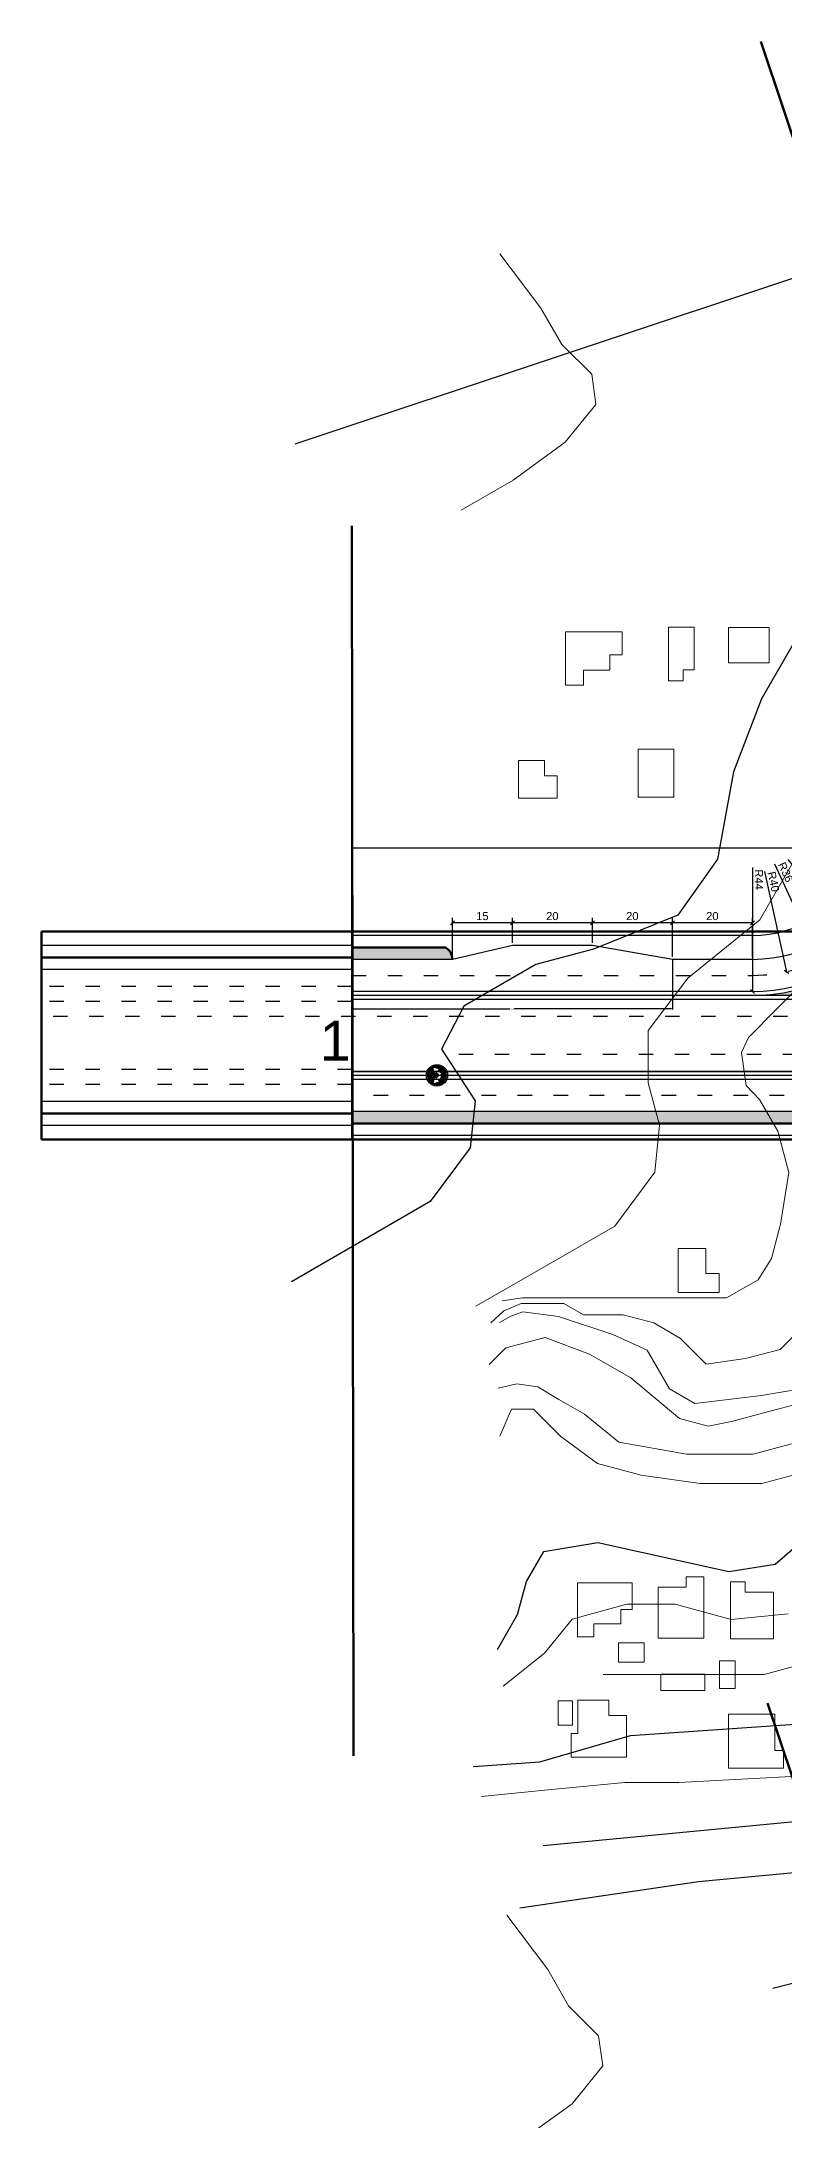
# Model space of a CAD drawing. Header units: millimetres. Extents: x -2825 to 30098, y -1816 to 5947.
# Drawn here: x -783 to -597, y 5409 to 5928 of the extents above; entities that cross this region are included whole.
import ezdxf

# ---------------------------------------------------------------- set-up
doc = ezdxf.new("R2010")
doc.units = ezdxf.units.MM
doc.linetypes.add('ACAD_ISO03W100', pattern=[30, 12, -18])
for name, color, linetype in [('1 Вісь', 90, 'Continuous'), ('Дорожні знаки', 7, 'Continuous'), ('Розмітка', 7, 'ACAD_ISO03W100')]:
    doc.layers.add(name, color=color, linetype=linetype)
for name, color, linetype, lineweight in [('Дор. Розм.', 7, 'Continuous', 50), ('Забудова', 40, 'Continuous', 40), ('Текст', 7, 'Continuous', 20), ('Червоні лінії', 10, 'Continuous', 53)]:
    doc.layers.add(name, color=color, linetype=linetype, lineweight=lineweight)
doc.layers.add('Озелення', color=7, linetype='Continuous', true_color=0x9fff80)
doc.styles.get("Standard").update_dxf_attribs({"font": 'arial.ttf'})
doc.dimstyles.new('ISO-25', dxfattribs={"dimtxt": 2, "dimasz": 1, "dimexe": 1.25, "dimexo": 0.625, "dimtad": 3, "dimtxsty": 'Standard', "dimblk": 'OBLIQUE', "dimcen": 2.5, "dimadec": 0, "dimazin": 0, "dimtfac": 1, "dimtmove": 1, "dimatfit": 3, "dimfxl": 1, "dimarcsym": 0})
doc.dimstyles.get("Standard").update_dxf_attribs({"dimtxt": 0.18, "dimasz": 0.18, "dimexe": 0.18, "dimexo": 0.0625, "dimgap": 0.09, "dimtad": 0, "dimtih": 1, "dimtoh": 1, "dimdec": 4, "dimzin": 0, "dimdsep": 46, "dimtxsty": 'Standard', "dimcen": 0.09, "dimadec": 0, "dimazin": 0, "dimtfac": 1, "dimtdec": 4, "dimtofl": 0, "dimtmove": 0, "dimatfit": 3, "dimfxl": 1, "dimtolj": 1, "dimtzin": 0, "dimarcsym": 0})

# ---------------------------------------------------------------- blocks, each defined once
blk = doc.blocks.new('_Oblique')
at = {"color": 0, "linetype": 'ByBlock', "lineweight": -2}
blk.add_line((-0.5, -0.5), (0.5, 0.5), dxfattribs=at)
blk = doc.blocks.new('*D607')
at = {"layer": 'Defpoints', "color": 0, "transparency": 16777216}
for p in [(-605.35, 5735), (-590.35, 5702.27)]:
    blk.add_point(p, dxfattribs=at)
at = {"layer": 'Текст', "color": 0, "lineweight": -2, "transparency": 16777216}
blk.add_line((-599.78, 5722.85), (-590.35, 5702.27), dxfattribs=at)
at = {"layer": 'Текст', "color": 0, "lineweight": -2, "transparency": 16777216, "rotation": 294.6184373356507}
blk.add_blockref('_Oblique', (-590.35, 5702.27), dxfattribs=at)
at = {"layer": 'Текст', "color": 0, "transparency": 16777216, "insert": (-597.03, 5720.8), "char_height": 2, "attachment_point": 5, "rotation": 294.6184}
blk.add_mtext('R36', dxfattribs=at)
blk = doc.blocks.new('*D569')
at = {"layer": 'Defpoints', "color": 0, "transparency": 16777216}
for p in [(-605.35, 5735), (-584.62, 5709.32)]:
    blk.add_point(p, dxfattribs=at)
at = {"layer": 'Текст', "color": 0, "lineweight": -2, "transparency": 16777216}
blk.add_line((-596.46, 5723.99), (-584.62, 5709.32), dxfattribs=at)
at = {"layer": 'Текст', "color": 0, "lineweight": -2, "transparency": 16777216, "rotation": 308.9170952604947}
blk.add_blockref('_Oblique', (-584.62, 5709.32), dxfattribs=at)
at = {"layer": 'Текст', "color": 0, "transparency": 16777216, "insert": (-593.29, 5722.68), "char_height": 2, "attachment_point": 5, "rotation": 308.9171}
blk.add_mtext('R33', dxfattribs=at)
blk = doc.blocks.new('*D608')
at = {"layer": 'Defpoints', "color": 0, "transparency": 16777216}
for p in [(-605.35, 5735), (-581.2, 5717.2)]:
    blk.add_point(p, dxfattribs=at)
at = {"layer": 'Текст', "color": 0, "lineweight": -2, "transparency": 16777216}
blk.add_line((-593.11, 5725.98), (-581.2, 5717.2), dxfattribs=at)
at = {"layer": 'Текст', "color": 0, "lineweight": -2, "transparency": 16777216, "rotation": 323.6066083389485}
blk.add_blockref('_Oblique', (-581.2, 5717.2), dxfattribs=at)
at = {"layer": 'Текст', "color": 0, "transparency": 16777216, "insert": (-589.71, 5725.52), "char_height": 2, "attachment_point": 5, "rotation": 323.6066}
blk.add_mtext('R30', dxfattribs=at)
blk = doc.blocks.new('*D609')
at = {"layer": 'Defpoints', "color": 0, "transparency": 16777216}
for p in [(-605.35, 5735), (-596.83, 5695.92)]:
    blk.add_point(p, dxfattribs=at)
at = {"layer": 'Текст', "color": 0, "lineweight": -2, "transparency": 16777216}
blk.add_line((-602.3, 5721), (-596.83, 5695.92), dxfattribs=at)
at = {"layer": 'Текст', "color": 0, "lineweight": -2, "transparency": 16777216, "rotation": 282.2976313158235}
blk.add_blockref('_Oblique', (-596.83, 5695.92), dxfattribs=at)
at = {"layer": 'Текст', "color": 0, "transparency": 16777216, "insert": (-600.05, 5718.41), "char_height": 2, "attachment_point": 5, "rotation": 282.2976}
blk.add_mtext('R40', dxfattribs=at)
blk = doc.blocks.new('*D610')
at = {"layer": 'Defpoints', "color": 0, "transparency": 16777216}
for p in [(-605.35, 5735), (-605.3, 5691)]:
    blk.add_point(p, dxfattribs=at)
at = {"layer": 'Текст', "color": 0, "lineweight": -2, "transparency": 16777216}
blk.add_line((-605.33, 5721.95), (-605.3, 5691), dxfattribs=at)
at = {"layer": 'Текст', "color": 0, "lineweight": -2, "transparency": 16777216, "rotation": 270.0694549991725}
blk.add_blockref('_Oblique', (-605.3, 5691), dxfattribs=at)
at = {"layer": 'Текст', "color": 0, "transparency": 16777216, "insert": (-603.7, 5718.94), "char_height": 2, "attachment_point": 5, "rotation": 270.0695}
blk.add_mtext('R44', dxfattribs=at)
blk = doc.blocks.new('*D589')
at = {"layer": 'Defpoints', "color": 0, "transparency": 16777216}
for p in [(-625.35, 5708.15), (-625.35, 5699), (-605.35, 5699)]:
    blk.add_point(p, dxfattribs=at)
at = {"layer": 'Дор. Розм.', "color": 0, "lineweight": -2, "transparency": 16777216}
for p, q in [((-625.35, 5699.62), (-625.35, 5709.4)), ((-605.35, 5708.15), (-625.35, 5708.15)), ((-605.35, 5699.62), (-605.35, 5709.4))]:
    blk.add_line(p, q, dxfattribs=at)
at = {"layer": 'Дор. Розм.', "color": 0, "lineweight": -2, "transparency": 16777216, "rotation": 180}
blk.add_blockref('_Oblique', (-625.35, 5708.15), dxfattribs=at)
at = {"layer": 'Дор. Розм.', "color": 0, "lineweight": -2, "transparency": 16777216}
blk.add_blockref('_Oblique', (-605.35, 5708.15), dxfattribs=at)
at = {"layer": 'Дор. Розм.', "color": 0, "transparency": 16777216, "insert": (-615.35, 5709.8), "char_height": 2, "attachment_point": 5}
blk.add_mtext('20', dxfattribs=at)
blk = doc.blocks.new('*D590')
at = {"layer": 'Defpoints', "color": 0, "transparency": 16777216}
for p in [(-645.35, 5708.15), (-645.35, 5705), (-625.35, 5705)]:
    blk.add_point(p, dxfattribs=at)
at = {"layer": 'Дор. Розм.', "color": 0, "lineweight": -2, "transparency": 16777216}
for p, q in [((-645.35, 5705.62), (-645.35, 5709.4)), ((-625.35, 5708.15), (-645.35, 5708.15)), ((-625.35, 5705.62), (-625.35, 5709.4))]:
    blk.add_line(p, q, dxfattribs=at)
at = {"layer": 'Дор. Розм.', "color": 0, "lineweight": -2, "transparency": 16777216, "rotation": 180}
blk.add_blockref('_Oblique', (-645.35, 5708.15), dxfattribs=at)
at = {"layer": 'Дор. Розм.', "color": 0, "lineweight": -2, "transparency": 16777216}
blk.add_blockref('_Oblique', (-625.35, 5708.15), dxfattribs=at)
at = {"layer": 'Дор. Розм.', "color": 0, "transparency": 16777216, "insert": (-635.35, 5709.8), "char_height": 2, "attachment_point": 5}
blk.add_mtext('20', dxfattribs=at)
blk = doc.blocks.new('*D633')
at = {"layer": 'Defpoints', "color": 0, "transparency": 16777216}
for p in [(-665.35, 5708.15), (-665.35, 5702.5), (-645.35, 5702.5)]:
    blk.add_point(p, dxfattribs=at)
at = {"layer": 'Дор. Розм.', "color": 0, "lineweight": -2, "transparency": 16777216}
for p, q in [((-665.35, 5703.12), (-665.35, 5709.4)), ((-645.35, 5708.15), (-665.35, 5708.15)), ((-645.35, 5703.12), (-645.35, 5709.4))]:
    blk.add_line(p, q, dxfattribs=at)
at = {"layer": 'Дор. Розм.', "color": 0, "lineweight": -2, "transparency": 16777216, "rotation": 180}
blk.add_blockref('_Oblique', (-665.35, 5708.15), dxfattribs=at)
at = {"layer": 'Дор. Розм.', "color": 0, "lineweight": -2, "transparency": 16777216}
blk.add_blockref('_Oblique', (-645.35, 5708.15), dxfattribs=at)
at = {"layer": 'Дор. Розм.', "color": 0, "transparency": 16777216, "insert": (-655.35, 5709.8), "char_height": 2, "attachment_point": 5}
blk.add_mtext('20', dxfattribs=at)
blk = doc.blocks.new('*D591')
at = {"layer": 'Defpoints', "color": 0, "transparency": 16777216}
for p in [(-680.35, 5708.15), (-665.35, 5702.5), (-680.35, 5699)]:
    blk.add_point(p, dxfattribs=at)
at = {"layer": 'Дор. Розм.', "color": 0, "lineweight": -2, "transparency": 16777216}
for p, q in [((-680.35, 5699.62), (-680.35, 5709.4)), ((-665.35, 5708.15), (-680.35, 5708.15)), ((-665.35, 5703.12), (-665.35, 5709.4))]:
    blk.add_line(p, q, dxfattribs=at)
at = {"layer": 'Дор. Розм.', "color": 0, "lineweight": -2, "transparency": 16777216, "rotation": 180}
blk.add_blockref('_Oblique', (-680.35, 5708.15), dxfattribs=at)
at = {"layer": 'Дор. Розм.', "color": 0, "lineweight": -2, "transparency": 16777216}
blk.add_blockref('_Oblique', (-665.35, 5708.15), dxfattribs=at)
at = {"layer": 'Дор. Розм.', "color": 0, "transparency": 16777216, "insert": (-672.85, 5709.8), "char_height": 2, "attachment_point": 5}
blk.add_mtext('15', dxfattribs=at)
blk = doc.blocks.new('4-2-3')
h = blk.add_hatch(color=5)
h.paths.add_polyline_path([(3.55, 3.27), (3.45, 3.27, 0.409993), (0.23, 0, 1), (6.77, 0, 0.409993)])
h.paths.add_polyline_path([(1.47, 0.66), (1.88, 0.25), (3.02, 1.39), (3.5, 0.91), (3.98, 1.39), (5.12, 0.25), (5.53, 0.66), (6, -1.11), (4.23, -0.64), (4.64, -0.23), (3.5, 0.91), (2.36, -0.23), (2.77, -0.64), (1.01, -1.11)], flags=16)
at = {"color": 5}
blk.add_circle((3.5, 0), 3.5, dxfattribs=at)
blk = doc.blocks.new('*D635')
at = {"layer": '1 Вісь', "color": 0, "lineweight": -2, "transparency": 16777216}
for p, q in [((-705.46, 5698.93), (-705.46, 5686.44)), ((-625.35, 5698.93), (-625.35, 5686.44)), ((-705.28, 5686.62), (-665.94, 5686.62)), ((-625.53, 5686.62), (-664.87, 5686.62))]:
    blk.add_line(p, q, dxfattribs=at)
at = {"layer": '1 Вісь', "color": 0, "transparency": 16777216}
for points in [[(-705.28, 5686.65), (-705.28, 5686.59), (-705.46, 5686.62)], [(-625.53, 5686.65), (-625.53, 5686.59), (-625.35, 5686.62)]]:
    blk.add_solid(points, dxfattribs=at)
at = {"layer": 'Defpoints', "color": 0, "transparency": 16777216}
for p in [(-705.46, 5699), (-625.35, 5699), (-705.46, 5686.62)]:
    blk.add_point(p, dxfattribs=at)
at = {"layer": '1 Вісь', "color": 0, "transparency": 16777216, "insert": (-665.4, 5686.62), "char_height": 0.18, "attachment_point": 5}
blk.add_mtext('\\A1;80.1109', dxfattribs=at)
blk = doc.blocks.new('*D636')
at = {"layer": '1 Вісь', "color": 0, "lineweight": -2, "transparency": 16777216}
for p, q in [((-452.98, 5742.73), (-452.98, 5726.67)), ((-705.46, 5680.06), (-705.46, 5727.03)), ((-705.28, 5726.85), (-579.83, 5726.85)), ((-453.16, 5726.85), (-578.62, 5726.85))]:
    blk.add_line(p, q, dxfattribs=at)
at = {"layer": '1 Вісь', "color": 0, "transparency": 16777216}
for points in [[(-705.28, 5726.88), (-705.28, 5726.82), (-705.46, 5726.85)], [(-453.16, 5726.88), (-453.16, 5726.82), (-452.98, 5726.85)]]:
    blk.add_solid(points, dxfattribs=at)
at = {"layer": 'Defpoints', "color": 0, "transparency": 16777216}
for p in [(-452.98, 5742.79), (-705.46, 5726.85), (-705.46, 5680)]:
    blk.add_point(p, dxfattribs=at)
at = {"layer": '1 Вісь', "color": 0, "transparency": 16777216, "insert": (-579.22, 5726.85), "char_height": 0.18, "attachment_point": 5}
blk.add_mtext('\\A1;252.4766', dxfattribs=at)

msp = doc.modelspace()

# ---------------------------------------------------------------- hatches: boundary and pattern name
at = {"layer": 'Озелення'}
h = msp.add_hatch(color=256, dxfattribs=at)
h.dxf.hatch_style = 1
h.paths.add_polyline_path([(-565.41998, 5696.84525, -0.038725067), (-567.7124, 5705.99728), (-570.93985, 5705.99728, -0.221126928), (-605.34915, 5689.99728), (-563.129, 5689.99728)])
h.paths.add_polyline_path([(-569.6724, 5707.57156, -0.011229679), (-570.93985, 5705.99728), (-567.7124, 5705.99728, -0.004622995), (-567.89075, 5707.11107, 0.661146087)])
h.paths.add_polyline_path([(-556.41083, 5669.99844, -0.00076061), (-557.17448, 5669.99728), (-578.33156, 5669.99728, -0.134846235), (-559.43082, 5664.80548), (-555.58544, 5662.52052, 0.724880629), (-554.15432, 5663.77144, -0.027164462)])
h = msp.add_hatch(color=256, dxfattribs=at)
h.dxf.hatch_style = 1
h.paths.add_polyline_path([(-705.46001, 5701.99728), (-705.46001, 5698.99728), (-680.34915, 5698.99728, 0.291725766), (-682.18108, 5701.99728)])
h = msp.add_hatch(color=256, dxfattribs=at)
h.dxf.hatch_style = 1
h.paths.add_polyline_path([(-578.96531, 5660.9633, 0.010863151), (-580.52905, 5660.99728), (-705.46001, 5660.99728), (-705.46001, 5657.99728), (-580.52905, 5657.99728, 0.388983691)])

# ---------------------------------------------------------------- linework, layer by layer
at = {"elevation": 249, "flags": 128}
msp.add_lwpolyline([(-587.81111, 5790.50208), (-603.05619, 5764.09682), (-610.03391, 5745.86471), (-614.08549, 5724.03118), (-623.98936, 5710.07574), (-645.08579, 5701.57707), (-659.44301, 5697.73006), (-677.49138, 5687.30983), (-683.02631, 5676.52191), (-674.64677, 5663.63851), (-675.86851, 5651.86978), (-685.87241, 5638.42704), (-720.5981, 5618.37815)], dxfattribs=at)
for points, elevation in [([(-669.09765, 5526.43994), (-664.03394, 5535.21054), (-661.81527, 5543.49075), (-657.50675, 5550.95332), (-644.00148, 5553.2042), (-611.19614, 5545.98031), (-599.61754, 5547.78947), (-590.66222, 5555.56884)], 240), ([(-675.14654, 5497.24054), (-658.45252, 5498.36598), (-635.79738, 5504.976), (-585.01756, 5508.48737), (-577.06362, 5512.88948), (-568.59674, 5516.4168), (-559.8715, 5518.96356), (-551.22578, 5520.49779), (-546.9327, 5520.91222), (-539.95698, 5518.05306), (-532.12865, 5513.60716), (-527.65468, 5510.35522), (-525.40053, 5508.48062), (-514.71626, 5507.70075), (-475.84495, 5504.86346), (-440.68162, 5502.021), (-422.70586, 5505.30353), (-408.95049, 5507.02295), (-389.36675, 5507.02295), (-379.56402, 5507.02295), (-370.18535, 5508.58606), (-364.71447, 5514.05695), (-347.83288, 5537.34729), (-327.98138, 5552.35314)], 237), ([(-657.632, 5477.51275), (-518.773, 5490.76926), (-500.48461, 5490.76926), (-487.19817, 5492.01975), (-474.06805, 5492.01975), (-457.34277, 5492.01975), (-445.77576, 5492.01975), (-419.52548, 5491.76441), (-398.41352, 5492.01975), (-388.87855, 5493.42655), (-377.78046, 5493.42655), (-370.24352, 5491.40703), (-327.83961, 5486.28538)], 235), ([(-663.5148, 5461.9168), (-618.81977, 5468.52002), (-578.12053, 5472.33312), (-552.70588, 5473.15778), (-509.08403, 5471.67516), (-488.09805, 5472.0054), (-465.13288, 5475.04835), (-433.98626, 5476.43034), (-405.60243, 5474.67977), (-372.32167, 5469.97293), (-334.13891, 5461.98945)], 234), ([(-600.21525, 5441.85699), (-568.47997, 5449.93657), (-554.03083, 5451.67865), (-537.95405, 5451.98461), (-493.49982, 5449.15701), (-473.84243, 5448.7049), (-456.60236, 5449.90796), (-441.92501, 5450.93217), (-424.14467, 5453.39634), (-401.78893, 5453.32053), (-380.04348, 5450.51875), (-359.63773, 5445.34275), (-335.63163, 5437.38311)], 233)]:
    msp.add_lwpolyline(points, dxfattribs=dict(elevation=elevation))
at = {"layer": '1 Вісь', "color": 1}
for p, q in [((-719.61426, 5827.89818), (-469.6935, 5911.09736)), ((-705.46001, 5653.99728), (-705.46001, 5705.99728))]:
    msp.add_line(p, q, dxfattribs=at)
at = {"layer": 'Defpoints', "linetype": 'Continuous', "lineweight": 15}
for points, elevation in [([(-668.44421, 5875.40277), (-658.20271, 5861.78496), (-652.97967, 5852.73837), (-645.48377, 5845.24248), (-644.47235, 5837.70055), (-652.12534, 5828.24686), (-665.18044, 5818.79317), (-678.16902, 5811.29421)], 250), ([(-674.48371, 5612.27775), (-656.49842, 5622.66156), (-639.75801, 5632.32664), (-629.75411, 5645.76939), (-628.53237, 5657.53811), (-631.37698, 5668.15434), (-631.37698, 5681.20943), (-621.47311, 5694.26453), (-603.46608, 5708.89524), (-595.06381, 5723.4484)], 248), ([(-584.87387, 5700.96093), (-599.40734, 5686.42746), (-606.34755, 5679.48725), (-608.04794, 5675.74802), (-606.92251, 5667.4948), (-603.54619, 5663.93091), (-599.00944, 5656.07303), (-596.24249, 5645.74665), (-598.29414, 5632.79375), (-600.58608, 5624.24012), (-603.92133, 5618.91334), (-611.8169, 5614.35483), (-621.17807, 5614.35483), (-633.74548, 5614.35483), (-645.56259, 5614.35483), (-652.69037, 5614.35483), (-662.81932, 5614.35483), (-667.89281, 5613.61104)], 247), ([(-592.15941, 5607.74539), (-598.4011, 5601.5037), (-607.04755, 5599.18689), (-616.85543, 5597.8198), (-623.27548, 5604.23985), (-629.96003, 5608.09917), (-637.67221, 5610.16565), (-647.5367, 5610.16565), (-652.43492, 5612.99364), (-663.1813, 5612.99364), (-667.45513, 5611.11007), (-670.73767, 5608.14016)], 246), ([(-668.52147, 5608.22189), (-665.75443, 5609.81945), (-662.75654, 5610.9238), (-653.76865, 5609.75146), (-640.2217, 5605.19239), (-631.62459, 5601.28462), (-626.05042, 5591.62987), (-619.75318, 5587.99415), (-603.09783, 5589.95207), (-593.19813, 5591.64544)], 245), ([(-592.39574, 5588.33685), (-602.49408, 5585.63101), (-610.52635, 5583.47877), (-616.35686, 5582.27053), (-623.56136, 5584.20097), (-635.68949, 5594.35783), (-641.38082, 5597.64371), (-646.07015, 5600.301), (-657.16357, 5604.50401), (-667.01582, 5601.86411), (-671.13145, 5597.74848)], 244), ([(-668.90091, 5591.7964), (-664.21158, 5592.92184), (-658.95953, 5592.17155), (-653.70748, 5588.9828), (-647.33763, 5585.30517), (-638.70162, 5578.29113), (-621.82003, 5575.28996), (-605.12602, 5575.28996), (-595.53153, 5577.86079)], 243), ([(-595.5181, 5569.97017), (-602.99993, 5567.96542), (-610.52396, 5567.96542), (-618.40203, 5567.96542), (-633.15779, 5570.05875), (-644.08303, 5572.98616), (-653.21771, 5579.69793), (-660.05631, 5586.53654), (-665.59233, 5586.53654), (-668.45803, 5579.82819)], 242), ([(-596.39651, 5535.42137), (-610.62135, 5534.00489), (-624.67227, 5537.76982), (-636.69403, 5537.76982), (-650.41086, 5534.09441), (-657.32708, 5525.56409), (-667.64361, 5517.31087)], 239), ([(-325.51352, 5514.18054), (-337.82487, 5510.88173), (-344.23773, 5507.17926), (-355.80084, 5501.89199), (-368.15331, 5498.58216), (-439.43113, 5496.70642), (-471.06848, 5497.81311), (-487.38735, 5499.87641), (-544.59719, 5499.87641), (-561.66635, 5502.87758), (-579.86095, 5495.56223), (-623.71827, 5493.25343), (-637.25675, 5493.25343), (-656.38922, 5491.42577), (-673.08323, 5489.73761)], 236), ([(-666.7327, 5460.07896), (-656.4912, 5446.46114), (-651.26816, 5437.41456), (-643.77226, 5429.91866), (-642.76084, 5422.37674), (-650.41383, 5412.92305), (-663.46893, 5403.46936), (-676.45751, 5395.9704)], 250)]:
    msp.add_lwpolyline(points, dxfattribs=dict(at, elevation=elevation))
at = {"layer": 'Defpoints', "linetype": 'Continuous', "lineweight": 15, "elevation": 238}
msp.add_lwpolyline([(-642.61905, 5520.25523), (-602.36896, 5520.25523), (-590.46273, 5523.44549), (-572.01857, 5537.31918), (-562.28483, 5539.92733), (-552.21918, 5539.92733), (-539.19326, 5534.0627), (-525.34419, 5527.95519), (-514.31489, 5516.92589), (-475.14155, 5511.97561), (-443.48857, 5508.14599), (-414.88365, 5513.9295), (-392.37487, 5515.3363, 0.28745504), (-380.0263, 5527.68487, -0.179894832), (-363.30102, 5549.09947, 0.112068021), (-346.41943, 5563.94902), (-332.54238, 5587.98478), (-319.52015, 5601.007)], format="xyb", dxfattribs=at)
at = {"layer": 'Дор. Розм.'}
for p, q in [((-705.06293, 5499.92071, 249), (-705.46001, 5807.33279)), ((-783.03473, 5705.99728), (-783.03473, 5653.99728)), ((-682.18108, 5701.99728), (-705.46001, 5701.99728)), ((-705.46001, 5699.49728), (-783.03473, 5699.49728)), ((-705.46001, 5660.49728), (-783.03473, 5660.49728)), ((-580.52905, 5657.99728), (-705.46001, 5657.99728))]:
    msp.add_line(p, q, dxfattribs=at)
at = {"layer": 'Дор. Розм.', "lineweight": 30}
for p, q in [((-705.46001, 5702.49728), (-783.03473, 5702.49728)), ((-605.34915, 5704.99728), (-705.46001, 5704.99728)), ((-665.34915, 5702.49728), (-680.34915, 5698.99728)), ((-645.34915, 5702.49728), (-665.34915, 5702.49728)), ((-625.34915, 5698.99728), (-645.34915, 5702.49728)), ((-705.46001, 5696.49728), (-783.03473, 5696.49728)), ((-680.34915, 5698.99728), (-705.46001, 5698.99728)), ((-605.34915, 5698.99728), (-625.34915, 5698.99728)), ((-605.34915, 5690.99728), (-705.46001, 5690.99728)), ((-560.56043, 5689.99728), (-705.46001, 5689.99728)), ((-560.56043, 5688.99728), (-705.46001, 5688.99728)), ((-578.33156, 5668.99728), (-705.46001, 5668.99728)), ((-705.46001, 5663.49728), (-783.03473, 5663.49728)), ((-580.52905, 5660.99728), (-705.46001, 5660.99728)), ((-705.46001, 5657.49728), (-783.03473, 5657.49728)), ((-580.52905, 5654.99728), (-705.46001, 5654.99728))]:
    msp.add_line(p, q, dxfattribs=at)
at = {"layer": 'Дор. Розм.', "lineweight": 35}
msp.add_lwpolyline([(-334.35335, 5757.90194), (-437.23537, 5701.64685, -0.125750901), (-557.17448, 5670.99728), (-705.46001, 5670.99728)], format="xyb", dxfattribs=at)
at = {"layer": 'Дор. Розм.', "lineweight": 30}
msp.add_lwpolyline([(-333.87359, 5757.02454), (-436.75562, 5700.76945, -0.125750901), (-557.17448, 5669.99728), (-705.46001, 5669.99728)], format="xyb", dxfattribs=at)
for radius, end in [(30, 333.7307788), (36, 333.7307788), (44, 325.6163393), (45, 322.4495102)]:
    msp.add_arc((-605.34915, 5734.99728), radius, 270, end, dxfattribs=at)
at = {"layer": 'Дор. Розм.'}
msp.add_arc((-683.61723, 5699.06097), 3.2687, 358.8833739, 63.9366751, dxfattribs=at)
at = {"layer": 'Забудова', "lineweight": 15}
for points in [[(-637.90205, 5780.86482), (-637.90205, 5775.1523), (-640.97511, 5775.1523), (-640.97511, 5771.30734), (-647.56024, 5771.30734), (-647.56024, 5767.57223), (-652.06008, 5767.57223), (-652.06008, 5780.86482)], [(-619.8837, 5782.0669), (-619.8837, 5771.36313), (-622.61928, 5771.36313), (-622.61928, 5768.62496), (-626.34963, 5768.62496), (-626.34963, 5782.0669)], [(-611.3039, 5781.94244), (-611.3039, 5773.10561), (-601.10762, 5773.10561), (-601.10762, 5781.94244)], [(-654.1202, 5739.28309), (-654.1202, 5744.87691), (-657.31365, 5744.87691), (-657.31365, 5748.73931), (-663.83361, 5748.73931), (-663.83361, 5739.28309)], [(-633.92366, 5739.55831), (-633.92366, 5751.54035), (-624.97712, 5751.54035), (-624.97712, 5739.55831)], [(-623.8863, 5615.69968), (-623.8863, 5626.73309), (-616.9649, 5626.73309), (-616.9649, 5620.44661), (-613.63237, 5620.44661), (-613.63237, 5615.69968)], [(-635.39337, 5543.10495), (-635.39337, 5536.5049), (-638.2407, 5536.5049), (-638.2407, 5532.90487), (-644.98437, 5532.90487), (-644.98437, 5529.60485), (-649.03057, 5529.60485), (-649.03057, 5543.10495)], [(-617.4598, 5544.60889), (-617.4598, 5529.34364), (-628.91486, 5529.34364), (-628.91486, 5542.03076), (-621.93338, 5542.03076), (-621.93338, 5544.60889)], [(-607.16817, 5543.39669), (-607.16817, 5540.83447), (-600.03177, 5540.83447), (-600.03177, 5529.11038), (-610.81394, 5529.11038), (-610.81394, 5543.39669)], [(-632.37671, 5528.12278), (-632.37671, 5523.34829), (-638.80582, 5523.34829), (-638.80582, 5528.12278)], [(-617.26836, 5520.31684), (-617.26836, 5516.26166), (-628.1947, 5516.26166), (-628.1947, 5520.31684)], [(-609.65675, 5523.63471), (-609.65675, 5516.7532), (-613.58532, 5516.7532), (-613.58532, 5523.63471)], [(-650.301, 5507.57838), (-650.301, 5513.64297), (-653.85553, 5513.64297), (-653.85553, 5507.57838)], [(-636.8356, 5499.5796), (-636.8356, 5509.95894), (-641.1908, 5509.95894), (-641.1908, 5513.79929), (-648.96795, 5513.79929), (-648.96795, 5505.49583), (-650.62708, 5505.49583), (-650.62708, 5499.5796)], [(-599.68732, 5510.33367), (-599.68732, 5501.25907), (-597.58666, 5501.25907), (-597.58666, 5496.83244), (-611.29624, 5496.83244), (-611.29624, 5510.33367)]]:
    msp.add_lwpolyline(points, close=True, dxfattribs=at)
at = {"layer": 'Розмітка', "ltscale": 0.3}
for p, q in [((-705.46001, 5692.24728), (-783.03473, 5692.24728)), ((-705.46001, 5688.49728), (-783.03473, 5688.49728)), ((-560.56043, 5684.74728), (-783.03473, 5684.74728)), ((-558.13277, 5675.24728), (-683.02631, 5675.24728)), ((-705.46001, 5671.49728), (-783.03473, 5671.49728)), ((-705.46001, 5667.74728), (-783.03473, 5667.74728)), ((-579.43031, 5664.99728), (-705.46001, 5664.99728))]:
    msp.add_line(p, q, dxfattribs=at)
msp.add_lwpolyline([(-705.46001, 5694.99728), (-605.34915, 5694.99728, 0.285474527), (-569.48018, 5717.29369), (-545.58971, 5765.69782)], format="xyb", dxfattribs=at)
at = {"layer": 'Червоні лінії'}
for p, q in [((-528.83346, 5705.99728), (-603.24219, 5928.42206)), ((-528.83346, 5705.99728), (-783.03473, 5705.99728)), ((-512.17705, 5653.99728), (-783.03473, 5653.99728)), ((-527.12195, 5290.67346), (-601.53067, 5513.09824))]:
    msp.add_line(p, q, dxfattribs=at)

# ---------------------------------------------------------------- block references
at = {"layer": 'Дорожні знаки', "color": 7, "linetype": 'Continuous', "xscale": 0.7620479999998087, "yscale": 0.7620479999998087, "zscale": 0.7620479999998087, "rotation": 271.2087273238664}
msp.add_blockref('4-2-3', (-684.25187, 5672.67079), dxfattribs=at)

# ---------------------------------------------------------------- texts
at = {"layer": 'Червоні лінії', "insert": (-713.53312, 5683.63275), "char_height": 10, "attachment_point": 1}
msp.add_mtext_dynamic_manual_height_columns('1', width=4.6827552, gutter_width=12.5, heights=[0], dxfattribs=at)

# ---------------------------------------------------------------- dimensions: what is measured, and where the dimension line sits
at = {"layer": '1 Вісь', "color": 1}
dim = msp.add_linear_dim(base=(-705.46001, 5726.85397), p1=(-452.98342, 5742.79202), p2=(-705.46001, 5679.99728), dimstyle='Standard', dxfattribs=at)
dim.commit()
dim.dimension.update_dxf_attribs({"geometry": '*D636', "text_midpoint": (-579.22171, 5726.85397)})
dim = msp.add_aligned_dim(p1=(-625.34915, 5698.99728), p2=(-705.46001, 5698.99728), distance=12.37442, dimstyle='Standard', dxfattribs=at)
dim.commit()
dim.dimension.update_dxf_attribs({"geometry": '*D635', "text_midpoint": (-665.40458, 5686.62285)})
at = {"layer": 'Дор. Розм.'}
for base, p1, p2, picture, middle in [((-680.34915, 5708.1515), (-665.34915, 5702.49728), (-680.34915, 5698.99728), '*D591', (-672.84915, 5709.79765)), ((-665.34915, 5708.1515), (-645.34915, 5702.49728), (-665.34915, 5702.49728), '*D633', (-655.34915, 5709.79765)), ((-645.34915, 5708.1515), (-625.34915, 5704.99728), (-645.34915, 5704.99728), '*D590', (-635.34915, 5709.79765)), ((-625.34915, 5708.1515), (-605.34915, 5698.99728), (-625.34915, 5698.99728), '*D589', (-615.34915, 5709.79765))]:
    dim = msp.add_linear_dim(base=base, p1=p1, p2=p2, dimstyle='ISO-25', dxfattribs=at)
    dim.commit()
    dim.dimension.update_dxf_attribs({"geometry": picture, "text_midpoint": middle})
at = {"layer": 'Текст'}
for mpoint, picture, middle in [((-605.29581, 5690.99731), '*D610', (-605.32968, 5718.93902)), ((-590.35251, 5702.2696), '*D607', (-598.52709, 5720.10927)), ((-584.61871, 5709.32144), '*D569', (-594.57013, 5721.64684)), ((-581.20028, 5717.19749), '*D608', (-590.68991, 5724.19216)), ((-596.82955, 5695.9151), '*D609', (-601.65699, 5718.06016))]:
    dim = msp.add_radius_dim(center=(-605.34915, 5734.99728), mpoint=mpoint, dimstyle='ISO-25', dxfattribs=at)
    dim.commit()
    dim.dimension.update_dxf_attribs({"geometry": picture, "text_midpoint": middle, "dimtype": 164})

doc.saveas('drawing.dxf')
